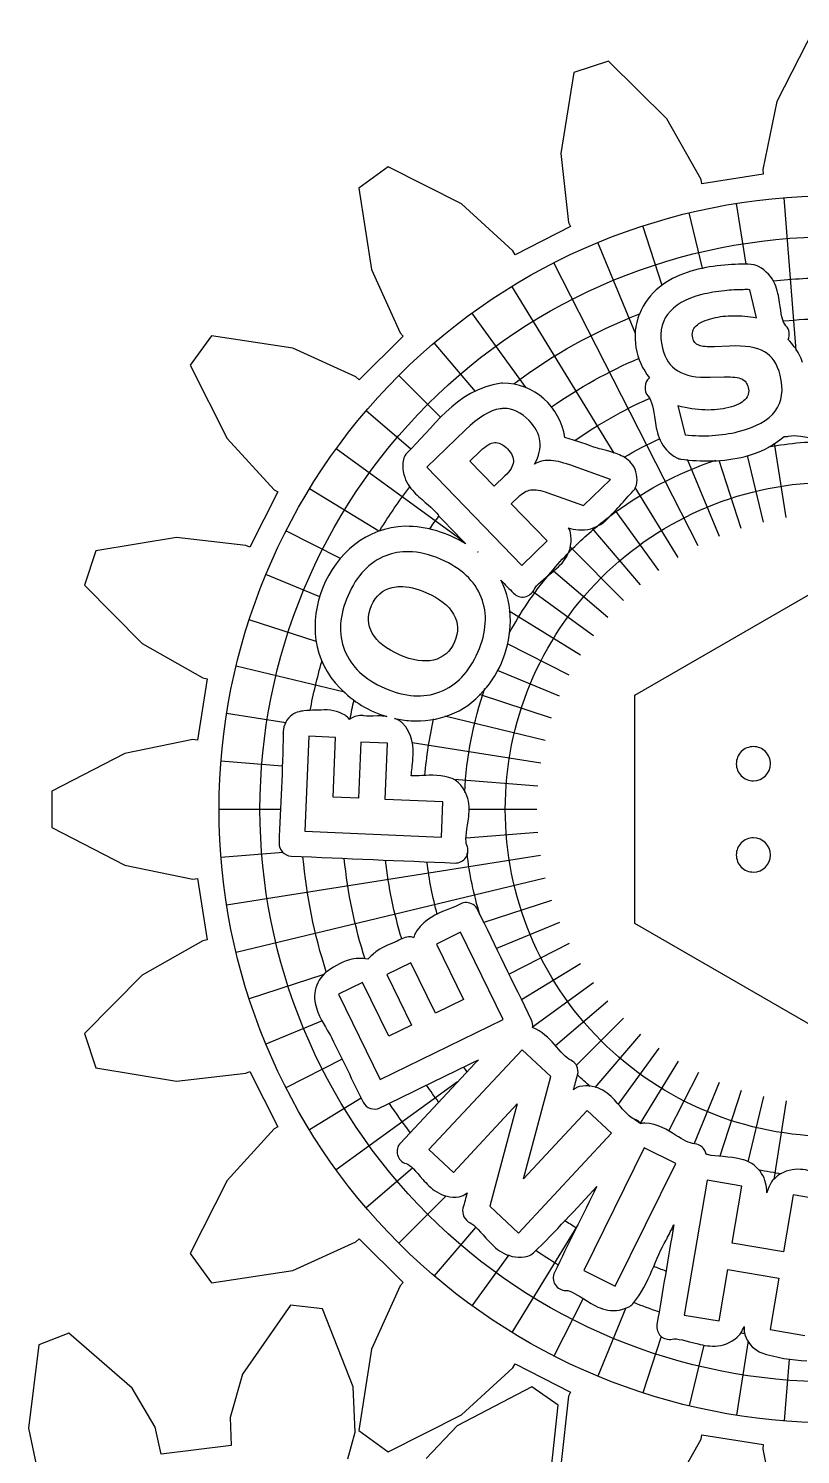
# Model space of a CAD drawing. Extents: x 39 to 360, y -214 to 103.
# Drawn here: x 65.6 to 133.3, y -21.9 to 103.1 of the extents above; entities that cross this region are included whole.
import ezdxf

# ---------------------------------------------------------------- set-up
doc = ezdxf.new("R2010")
doc.units = 0
doc.layers.add('Cogs_-_Cut', color=7, linetype='CONTINUOUS')
doc.layers.add('Cogs_-_Etch', color=7, linetype='CONTINUOUS')

msp = doc.modelspace()

# ---------------------------------------------------------------- linework, layer by layer
at = {"layer": 'Cogs_-_Cut', "color": 7}
for p, q in [((134.521883, 103.130827), (131.225617, 96.731768)), ((116.464622, 100.271122), (113.44286, 99.288856)), ((121.576592, 95.203248), (116.464622, 100.271122)), ((113.44286, 99.288856), (112.285859, 92.184794)), ((131.225617, 96.731768), (129.999161, 90.7588)), ((124.588434, 89.90166), (121.576592, 95.203248)), ((112.285859, 92.184794), (112.965507, 86.125284)), ((97.153346, 90.989208), (94.58303, 89.12169)), ((103.581067, 87.749715), (97.153346, 90.989208)), ((130.042158, 90.368539), (124.668909, 89.517463)), ((129.999161, 90.7588), (130.042158, 90.368539)), ((94.58303, 89.12169), (95.677742, 82.007155)), ((124.668909, 89.517463), (124.588434, 89.90166)), ((108.083945, 83.638201), (103.581067, 87.749715)), ((113.12591, 85.766994), (108.279077, 83.296998)), ((112.965507, 86.125284), (113.12591, 85.766994)), ((108.279077, 83.296998), (108.083945, 83.638201)), ((95.677742, 82.007155), (98.196798, 76.454212)), ((98.196798, 76.454212), (98.460278, 76.163171)), ((81.655378, 76.194037), (79.78841, 73.623721)), ((88.769912, 75.099325), (81.655378, 76.194037)), ((94.322855, 72.580822), (88.769912, 75.099325)), ((98.460278, 76.163171), (94.613897, 72.316789)), ((79.78841, 73.623721), (83.027904, 67.196)), ((94.613897, 72.316789), (94.322855, 72.580822)), ((83.027904, 67.196), (87.138868, 62.693122)), ((87.138868, 62.693122), (87.480069, 62.497993)), ((87.480069, 62.497993), (85.010075, 57.651157)), ((78.592827, 58.491758), (71.488213, 57.334207)), ((84.652335, 57.812111), (78.592827, 58.491758)), ((85.010075, 57.651157), (84.652335, 57.812111)), ((71.488213, 57.334207), (70.506497, 54.312445)), ((70.506497, 54.312445), (75.573819, 49.200475)), ((118.789648, 44.667281), (136.110486, 54.666877)), ((75.573819, 49.200475), (80.875409, 46.188636)), ((81.259604, 46.108708), (80.408529, 40.734912)), ((80.875409, 46.188636), (81.259604, 46.108708)), ((118.789648, 24.666985), (118.789648, 44.667281)), ((80.018269, 40.777906), (74.045298, 39.551452)), ((80.408529, 40.734912), (80.018269, 40.777906)), ((129.182261, 40.16716), (129.182261, 40.16716)), ((74.045298, 39.551452), (67.646242, 36.255184)), ((67.646242, 36.255184), (67.646242, 33.078531)), ((67.646242, 33.078531), (74.045298, 29.782263)), ((129.182261, 32.16682), (129.182261, 32.16682)), ((74.045298, 29.782263), (80.018269, 28.55636)), ((80.018269, 28.55636), (80.408529, 28.598803)), ((80.408529, 28.598803), (81.259604, 23.225557)), ((136.110486, 14.666838), (118.789648, 24.666985)), ((80.875409, 23.145632), (75.573819, 20.13324)), ((81.259604, 23.225557), (80.875409, 23.145632)), ((75.573819, 20.13324), (70.506497, 15.02127)), ((70.506497, 15.02127), (71.488213, 12.000058)), ((71.488213, 12.000058), (78.592827, 10.842507)), ((78.592827, 10.842507), (84.652335, 11.522155)), ((84.652335, 11.522155), (85.010075, 11.683109)), ((85.010075, 11.683109), (87.480069, 6.835722)), ((87.138868, 6.640593), (83.027904, 2.137715)), ((87.480069, 6.835722), (87.138868, 6.640593)), ((83.027904, 2.137715), (79.78841, -4.290006)), ((88.769912, -5.76561), (94.322855, -3.246557)), ((94.322855, -3.246557), (94.613897, -2.982524)), ((94.613897, -2.982524), (98.460278, -6.829456)), ((79.78841, -4.290006), (81.655378, -6.860325)), ((81.655378, -6.860325), (88.769912, -5.76561)), ((98.196798, -7.120497), (95.677742, -12.67344)), ((98.460278, -6.829456), (98.196798, -7.120497)), ((88.570373, -8.793987), (84.377279, -14.850742)), ((88.57037, -8.79399), (88.570373, -8.793987)), ((91.372199, -9.118656), (88.57037, -8.79399)), ((94.067641, -15.974119), (91.372199, -9.118656)), ((66.494753, -12.275464), (65.59627, -19.586781)), ((69.126806, -11.260675), (66.494753, -12.275464)), ((74.699041, -16.078849), (69.126806, -11.260675)), ((95.677742, -12.67344), (94.58303, -19.787977)), ((84.377279, -14.850742), (83.298549, -18.6646)), ((103.581067, -18.415448), (108.083945, -14.303936)), ((108.083945, -14.303936), (108.279077, -13.963283)), ((108.279077, -13.963283), (113.12591, -16.432727)), ((76.696093, -19.501894), (74.699041, -16.078849)), ((94.245131, -19.933499), (94.067641, -15.974119)), ((109.735383, -15.970261), (103.207893, -19.38504)), ((112.06537, -17.560518), (109.735383, -15.970261)), ((112.965507, -16.791019), (112.285859, -22.850528)), ((113.12591, -16.432727), (112.965507, -16.791019)), ((83.298549, -18.6646), (83.38454, -21.097112)), ((97.153346, -21.654942), (103.581067, -18.415448)), ((111.266108, -24.883411), (112.06537, -17.560518)), ((65.59627, -19.586781), (66.413724, -23.465132)), ((77.220298, -21.879286), (76.696093, -19.501894)), ((93.604619, -22.282229), (94.245131, -19.933499)), ((94.58303, -19.787977), (97.153346, -21.654942)), ((103.207893, -19.38504), (100.480478, -22.260178)), ((83.38454, -21.097112), (77.220298, -21.879286)), ((121.576592, -25.869533), (124.588434, -20.567946)), ((124.588434, -20.567946), (124.668909, -20.183198)), ((124.668909, -20.183198), (130.042158, -21.034273)), ((130.042158, -21.034273), (129.999161, -21.424533)), ((129.999161, -21.424533), (131.225617, -27.397503))]:
    msp.add_line(p, q, dxfattribs=at)
for points in [[(129.182261, 40.16716), (128.784295, 40.167268), (128.402597, 40.009224), (128.121193, 39.727819)], [(130.242974, 39.727625), (129.961688, 40.009014), (129.580132, 40.167122), (129.182261, 40.16716)], [(128.121193, 39.727819), (127.839789, 39.446414), (127.681746, 39.064717), (127.681855, 38.666751)], [(130.682119, 38.666751), (130.682228, 39.064622), (130.52426, 39.446236), (130.242974, 39.727625)], [(127.681855, 38.666751), (127.681893, 38.268881), (127.840001, 37.887325), (128.121389, 37.60604)], [(128.121389, 37.60604), (128.402777, 37.324755), (128.784391, 37.166787), (129.182261, 37.166895)], [(129.182261, 37.166895), (130.010576, 37.166973), (130.68204, 37.838435), (130.682119, 38.666751)], [(128.121389, 31.727675), (127.840001, 31.44639), (127.681893, 31.064834), (127.681855, 30.666964)], [(129.182261, 32.16682), (128.784391, 32.166928), (128.402777, 32.00896), (128.121389, 31.727675)], [(130.682119, 30.666964), (130.68204, 31.49528), (130.010576, 32.166742), (129.182261, 32.16682)], [(127.681855, 30.666964), (127.681893, 30.269094), (127.840001, 29.887539), (128.121389, 29.606254)], [(129.182261, 29.167108), (130.010576, 29.167186), (130.68204, 29.838649), (130.682119, 30.666964)], [(128.121389, 29.606254), (128.402777, 29.324969), (128.784391, 29.167001), (129.182261, 29.167108)]]:
    msp.add_open_spline(points, degree=3, dxfattribs=at)
at = {"layer": 'Cogs_-_Etch', "color": 7}
for p, q in [((128.538769, 82.471224), (127.694893, 87.799248)), ((132.943326, 74.906181), (131.889542, 88.295718)), ((124.721183, 82.105749), (123.552131, 86.975202)), ((121.183022, 80.60819), (119.48679, 85.828658)), ((118.831625, 76.381218), (115.523939, 84.366684)), ((124.340795, 57.765812), (111.688008, 82.598297)), ((128.481667, 82.482854), (128.481102, 82.482854)), ((116.96882, 65.902939), (108.002651, 80.534395)), ((128.287089, 80.232821), (128.287089, 80.232792)), ((129.469444, 77.771064), (128.857595, 80.231692)), ((109.261478, 71.621137), (104.490585, 78.187709)), ((104.809284, 71.315702), (101.173463, 75.5727)), ((127.101975, 75.289495), (125.76142, 75.22886)), ((101.756345, 69.020891), (98.07174, 72.705497)), ((125.402027, 72.551607), (126.625725, 72.583026)), ((107.18489, 72.035148), (107.184912, 72.03512)), ((122.569331, 70.04468), (123.198819, 67.514603)), ((99.122044, 66.257904), (95.204537, 69.603773)), ((107.301769, 69.813707), (107.301769, 69.813721)), ((103.925576, 67.944538), (100.538359, 64.660947)), ((103.646467, 58.253314), (92.589528, 66.286651)), ((106.627634, 66.821186), (106.627634, 66.821175)), ((132.057637, 60.253985), (131.023433, 66.783679)), ((104.314185, 65.203358), (105.247392, 66.1079)), ((106.452899, 62.996843), (104.314185, 65.203358)), ((126.198133, 58.5969), (123.405282, 65.339437)), ((128.109348, 59.291158), (126.167165, 65.26858)), ((130.06567, 59.844351), (128.66385, 65.683353)), ((100.538359, 64.660947), (108.875491, 56.059785)), ((107.386106, 63.901385), (106.452899, 62.996843)), ((116.641011, 63.587179), (113.069136, 64.862691)), ((96.319924, 59.050544), (90.242842, 62.774585)), ((114.279053, 61.297431), (116.641011, 63.587179)), ((122.575868, 56.753066), (118.813543, 62.892622)), ((107.938423, 61.46445), (108.566258, 62.072992)), ((111.09358, 58.209522), (107.938423, 61.46445)), ((111.159174, 62.418604), (114.279053, 61.297431)), ((120.890369, 55.615344), (117.05892, 60.888881)), ((92.963599, 56.651322), (88.178939, 59.089228)), ((119.291842, 54.358809), (115.047138, 59.328717)), ((108.875491, 56.059785), (111.09358, 58.209522)), ((117.788473, 52.988764), (113.104239, 57.672998)), ((98.941489, 57.260344), (98.941489, 57.260344)), ((105.000984, 57.232785), (105.000998, 57.232785)), ((105.000998, 57.232785), (105.036826, 57.204675)), ((91.141587, 53.29364), (86.410552, 55.253298)), ((116.401379, 51.49996), (111.651714, 55.556557)), ((98.173094, 54.207715), (98.173094, 54.207715)), ((115.155991, 49.891157), (109.811733, 53.773988)), ((90.842087, 49.375529), (84.948578, 51.290446)), ((114.030943, 48.197217), (107.77137, 52.033089)), ((113.031676, 46.426126), (107.614328, 49.186403)), ((93.320382, 44.939955), (83.802034, 47.225106)), ((112.163744, 44.585975), (106.725587, 46.838535)), ((111.466057, 42.674397), (105.148146, 44.72721)), ((88.172646, 42.259589), (82.977987, 43.082343)), ((110.927094, 40.712955), (102.112691, 42.829105)), ((87.932057, 41.282835), (87.931492, 41.323625)), ((90.196458, 41.071151), (89.845334, 32.742841)), ((92.529203, 40.973037), (90.196458, 41.071151)), ((90.196458, 41.071151), (90.196458, 41.071151)), ((92.308164, 35.730426), (92.529203, 40.973037)), ((94.744534, 40.566789), (94.536728, 35.63672)), ((97.076728, 40.468122), (94.744534, 40.566789)), ((96.86947, 35.538605), (97.076728, 40.468122)), ((110.532601, 38.718118), (99.250904, 40.504966)), ((87.842606, 38.465766), (82.481519, 38.887694)), ((110.28308, 36.699662), (102.92216, 37.278979)), ((94.536728, 35.63672), (92.308164, 35.730426)), ((101.943408, 35.324732), (96.86947, 35.538605)), ((101.81332, 32.238479), (101.943408, 35.324732)), ((87.701588, 34.667024), (82.315688, 34.667024)), ((110.181703, 34.667027), (104.231358, 34.667027)), ((89.845334, 32.742841), (101.81332, 32.238479)), ((110.270973, 32.633432), (103.997596, 32.139707)), ((87.941861, 30.876091), (82.481519, 30.446354)), ((110.516583, 30.61339), (82.977987, 26.251705)), ((110.927679, 28.621229), (83.802034, 22.108942)), ((103.522639, 26.380164), (103.057966, 26.153063)), ((104.022706, 26.491486), (104.02259, 26.491509)), ((111.482601, 26.665028), (105.546127, 24.736149)), ((103.485157, 23.884258), (101.38723, 22.860102)), ((107.22019, 16.235046), (103.485157, 23.884258)), ((103.485157, 23.884258), (103.485157, 23.884258)), ((112.177455, 24.753754), (106.654369, 22.466015)), ((101.38723, 22.860102), (103.766826, 17.986257)), ((113.010936, 22.897355), (107.752267, 20.217932)), ((91.501931, 20.172915), (84.948578, 18.043602)), ((99.136067, 21.216378), (97.038143, 20.191668)), ((97.038143, 20.191668), (99.203315, 15.758245)), ((101.301242, 16.782401), (99.136067, 21.216378)), ((114.022725, 21.131793), (108.852772, 17.963643)), ((94.896672, 19.494382), (92.798745, 18.470223)), ((97.199097, 14.779287), (94.896672, 19.494382)), ((115.161492, 19.446887), (109.808986, 15.558065)), ((92.798745, 18.470223), (96.45606, 10.979207)), ((103.766826, 17.986257), (101.301242, 16.782401)), ((116.41937, 17.849453), (111.831775, 13.931277)), ((117.790736, 16.347551), (113.642877, 12.199694)), ((91.363269, 16.132232), (86.410552, 14.08075)), ((96.45606, 10.979207), (107.22019, 16.235046)), ((99.203315, 15.758245), (97.199097, 14.779287)), ((119.279176, 14.960414), (115.286093, 10.285112)), ((93.109006, 12.756815), (88.178939, 10.24482)), ((108.894784, 13.591416), (100.727425, 4.828747)), ((111.418246, 11.239382), (108.894784, 13.591416)), ((108.894784, 13.591416), (108.894784, 13.591416)), ((120.888557, 13.716212), (117.332402, 8.821587)), ((122.582982, 12.59259), (119.250793, 7.154952)), ((124.354384, 11.594914), (121.737349, 6.458698)), ((103.233914, 10.780999), (92.589528, 3.047397)), ((109.003925, 2.258981), (111.418246, 11.239382)), ((126.194236, 10.727741), (123.973847, 5.367246)), ((128.105329, 10.030511), (126.22889, 4.255421)), ((94.778187, 9.338725), (90.242842, 6.559463)), ((102.86945, 2.832247), (108.471451, 8.842147)), ((108.471451, 8.842147), (106.056577, -0.138255)), ((130.066455, 9.492951), (128.687666, 3.749887)), ((132.060659, 9.099144), (130.970139, 2.213873)), ((114.605373, 8.268883), (109.003925, 2.258981)), ((116.747397, 6.271831), (114.605373, 8.268883)), ((108.580039, -2.490289), (116.747397, 6.271831)), ((100.727425, 4.828747), (102.86945, 2.832247)), ((119.597178, 4.980884), (114.296142, -5.761199)), ((122.367034, 3.61387), (119.597178, 4.980884)), ((119.597178, 4.980884), (119.597178, 4.980884)), ((99.273637, 3.205616), (95.204537, -0.269725)), ((117.065998, -7.128213), (122.367034, 3.61387)), ((125.118151, 2.14047), (123.123853, -9.67042)), ((128.164167, 1.626188), (125.118151, 2.14047)), ((125.118151, 2.14047), (125.118151, 2.14047)), ((127.318603, -3.381603), (128.164167, 1.626188)), ((102.226212, 0.783023), (98.07174, -3.371449)), ((132.657675, 0.867715), (131.812109, -4.140075)), ((135.703138, 0.35343), (132.657675, 0.867715)), ((106.056577, -0.138255), (108.580039, -2.490289)), ((104.806488, -1.984928), (101.173463, -6.238652)), ((113.791548, -1.753714), (108.002651, -11.200347)), ((131.812109, -4.140075), (127.318603, -3.381603)), ((107.724324, -4.402799), (104.490585, -8.853661)), ((114.296142, -5.761199), (117.065998, -7.128213)), ((126.169869, -10.184702), (126.929444, -5.683478)), ((126.929444, -5.683478), (131.423503, -6.442503)), ((131.423503, -6.442503), (130.663377, -10.943725)), ((114.250199, -8.235662), (111.688008, -13.264249)), ((118.007613, -9.036515), (115.523939, -15.032637)), ((123.123853, -9.67042), (126.169869, -10.184702)), ((130.663377, -10.943725), (133.70884, -11.45801)), ((121.096916, -11.539157), (119.48679, -16.49461)), ((124.834196, -12.300965), (123.552131, -17.641155)), ((128.728239, -11.940918), (127.694893, -18.465201)), ((132.317239, -13.527255), (131.889542, -18.96167))]:
    msp.add_line(p, q, dxfattribs=at)
for points in [[(98.071736, 72.705494), (108.160167, 82.793924), (121.843015, 88.461545), (136.11021, 88.461545)], [(100.607635, 70.169596), (110.023503, 79.585464), (122.794161, 84.875244), (136.11021, 84.875244)], [(123.365271, 81.748636), (121.637258, 81.171483), (119.969579, 80.047282), (119.178792, 78.092975)], [(128.481102, 82.482854), (126.939291, 82.441393), (125.092336, 82.325465), (123.365271, 81.748636)], [(129.515195, 82.318592), (129.162401, 82.450311), (128.810583, 82.492438), (128.481667, 82.482854)], [(129.639771, 82.262918), (129.599453, 82.284029), (129.557822, 82.302641), (129.515195, 82.318592)], [(131.053086, 80.756447), (130.793589, 81.33018), (130.318061, 81.908351), (129.639771, 82.262918)], [(130.921673, 80.999195), (132.644455, 81.192122), (134.376658, 81.288811), (136.11021, 81.288811)], [(126.656592, 80.139086), (125.957282, 80.069905), (125.288619, 79.956102), (124.65017, 79.797332)], [(128.287089, 80.232792), (127.723499, 80.225963), (127.180109, 80.194865), (126.656592, 80.139086)], [(128.857595, 80.231692), (128.66528, 80.234853), (128.47495, 80.235078), (128.287089, 80.232821)], [(131.472562, 79.120442), (131.401617, 79.622696), (131.312584, 80.182715), (131.053086, 80.756447)], [(124.65017, 79.797332), (123.248691, 79.448819), (122.251284, 78.869758), (121.658724, 78.061005)], [(132.040864, 77.064408), (131.720692, 77.40772), (131.614449, 78.115925), (131.472562, 79.120442)], [(108.167554, 71.987278), (111.547013, 74.51756), (115.254493, 76.577099), (119.188329, 78.10942)], [(119.177664, 78.090153), (118.403855, 76.16135), (118.870321, 74.043738), (120.058507, 72.497524)], [(119.178792, 78.092975), (119.17851, 78.092128), (119.177946, 78.090999), (119.177664, 78.090153)], [(121.658724, 78.061005), (121.066168, 77.252252), (120.91392, 76.26952), (121.201767, 75.112003)], [(124.150216, 77.052281), (124.44375, 77.334717), (124.948645, 77.564824), (125.664956, 77.742955)], [(125.664956, 77.742955), (126.204785, 77.877199), (126.796419, 77.947283), (127.439869, 77.952967)], [(127.439869, 77.952967), (128.083318, 77.95864), (128.76, 77.897784), (129.469444, 77.771064)], [(131.861741, 77.492423), (133.05475, 77.610775), (134.252183, 77.679224), (135.450907, 77.69759)], [(123.864686, 76.005524), (123.761424, 76.420774), (123.856671, 76.769841), (124.150216, 77.052281)], [(132.237096, 75.863309), (132.414591, 76.254949), (132.333774, 76.749623), (132.040864, 77.064408)], [(121.201767, 75.112003), (121.43153, 74.188067), (121.881522, 73.519852), (122.551692, 73.107785)], [(124.389444, 75.358947), (124.117179, 75.478638), (123.942145, 75.694086), (123.864686, 76.005524)], [(125.76142, 75.22886), (125.123132, 75.202416), (124.665619, 75.245737), (124.389444, 75.358947)], [(130.1524, 74.791195), (129.475721, 75.18511), (128.45899, 75.35137), (127.101975, 75.289495)], [(133.211646, 74.545905), (132.958084, 75.027522), (132.618666, 75.463087), (132.237096, 75.863309)], [(111.47252, 69.952272), (113.882244, 71.634847), (116.457991, 73.066147), (119.159426, 74.223762)], [(131.531541, 72.736815), (131.288872, 73.71266), (130.829081, 74.397283), (130.1524, 74.791195)], [(133.493315, 73.833734), (133.401322, 74.072561), (133.330315, 74.320499), (133.211646, 74.545905)], [(82.315685, 34.667021), (82.315685, 48.934216), (87.983306, 62.617064), (98.071736, 72.705494)], [(122.551692, 73.107785), (123.227053, 72.697007), (124.17736, 72.511621), (125.402027, 72.551607)], [(126.625725, 72.583026), (127.37038, 72.602867), (127.884295, 72.543591), (128.166924, 72.404433)], [(131.099388, 69.586619), (131.706228, 70.404437), (131.850367, 71.454722), (131.531541, 72.736815)], [(107.058686, 72.02575), (103.042839, 71.489892), (100.92136, 67.878342), (98.819118, 65.941437)], [(107.184912, 72.03512), (107.142703, 72.034556), (107.100534, 72.03131), (107.058686, 72.02575)], [(112.633653, 67.280364), (112.268539, 69.92175), (109.924825, 72.081766), (107.18489, 72.035148)], [(120.058507, 72.497524), (119.593905, 72.119863), (119.538902, 71.337986), (119.946059, 70.899001)], [(128.166924, 72.404433), (128.454751, 72.266565), (128.643775, 72.015923), (128.734123, 71.652576)], [(128.734123, 71.652576), (128.834806, 71.247706), (128.7383, 70.892671), (128.444735, 70.588178)], [(85.901987, 34.667022), (85.901987, 47.98307), (91.191767, 60.753728), (100.607635, 70.169596)], [(113.524439, 67.010983), (115.574313, 68.442409), (117.755624, 69.675722), (120.038935, 70.694277)], [(119.946059, 70.899001), (120.297245, 70.520987), (120.40778, 69.769626), (120.559009, 68.725557)], [(124.941211, 69.684186), (124.200514, 69.714943), (123.409696, 69.834775), (122.569331, 70.04468)], [(128.444735, 70.588178), (128.151173, 70.283689), (127.677172, 70.050223), (127.023151, 69.887584)], [(106.967184, 69.786148), (106.072469, 69.656351), (105.058557, 69.042743), (103.925576, 67.944538)], [(107.301769, 69.813721), (107.191042, 69.812028), (107.079502, 69.802855), (106.967184, 69.786148)], [(109.509938, 68.75372), (108.812855, 69.472875), (108.076865, 69.82604), (107.301769, 69.813707)], [(127.023151, 69.887584), (126.379509, 69.727522), (125.68581, 69.659904), (124.941211, 69.684186)], [(127.851628, 67.786902), (129.414016, 68.175432), (130.496448, 68.775287), (131.099388, 69.586619)], [(110.451965, 66.951798), (110.374828, 67.584693), (110.060904, 68.185313), (109.509938, 68.75372)], [(120.559009, 68.725557), (120.634625, 68.203522), (120.729522, 67.624167), (120.99888, 67.03443)], [(125.580069, 67.445148), (126.357182, 67.489587), (127.114554, 67.60361), (127.851628, 67.786902)], [(132.254145, 67.387219), (132.843278, 67.535149), (133.725635, 67.329657), (134.813988, 67.122083)], [(105.247392, 66.1079), (105.712105, 66.558355), (106.12632, 66.796026), (106.48983, 66.820622)], [(106.48983, 66.820622), (106.535751, 66.824178), (106.581521, 66.824206), (106.627634, 66.821186)], [(106.627634, 66.821175), (106.950423, 66.800008), (107.278198, 66.618246), (107.610453, 66.27547)], [(107.610453, 66.27547), (107.993894, 65.879887), (108.167379, 65.496872), (108.13135, 65.126738)], [(109.995561, 64.944823), (110.381082, 65.653723), (110.53294, 66.322623), (110.451965, 66.951798)], [(115.514303, 66.322903), (114.662577, 66.60344), (113.67146, 66.995286), (112.633653, 67.280364)], [(117.447969, 65.743024), (116.658319, 66.098364), (115.843312, 66.221836), (115.514303, 66.322903)], [(117.855125, 65.536225), (118.859293, 66.130059), (119.891839, 66.674541), (120.949079, 67.167729)], [(120.99888, 67.03443), (121.268239, 66.44469), (121.756263, 65.854434), (122.453535, 65.489374)], [(123.198819, 67.514603), (124.009497, 67.424078), (124.802954, 67.400712), (125.580069, 67.445148)], [(128.465092, 65.611192), (129.700263, 65.926262), (130.886776, 66.505461), (131.890894, 67.359646)], [(130.519049, 66.455779), (132.365065, 66.780466), (134.235856, 66.943735), (136.11021, 66.943735)], [(131.890894, 67.359646), (132.012385, 67.348555), (132.135716, 67.357953), (132.254145, 67.387219)], [(98.482878, 65.331792), (98.351269, 64.614606), (98.491909, 63.906827), (98.778881, 63.360648)], [(98.819118, 65.941437), (98.645387, 65.781485), (98.525477, 65.564067), (98.482878, 65.331792)], [(108.13135, 65.126738), (108.09916, 64.760332), (107.850819, 64.35184), (107.386106, 63.901385)], [(111.265561, 65.259566), (110.789189, 65.274552), (110.365977, 65.169788), (109.995561, 64.944823)], [(113.069136, 64.862691), (112.343105, 65.119886), (111.742053, 65.252155), (111.265561, 65.259566)], [(116.435705, 60.254129), (119.288659, 62.447829), (122.488402, 64.148952), (125.902531, 65.287105)], [(118.602212, 64.851709), (118.273209, 65.313625), (117.844313, 65.564671), (117.447969, 65.743024)], [(122.453535, 65.489374), (122.567974, 65.429373), (122.693074, 65.389797), (122.821198, 65.373067)], [(122.821198, 65.373067), (124.568845, 65.14563), (126.568462, 65.127393), (128.465092, 65.611192)], [(118.925224, 63.103255), (119.061823, 63.710211), (118.931207, 64.389794), (118.602212, 64.851709)], [(96.416972, 59.121955), (97.228068, 60.438452), (98.104157, 61.713782), (99.041991, 62.943216)], [(98.778881, 63.360648), (99.065845, 62.814469), (99.460242, 62.413253), (99.839969, 62.070805)], [(108.566258, 62.072992), (108.927273, 62.42293), (109.291611, 62.623912), (109.659318, 62.674918)], [(109.659318, 62.674918), (110.030867, 62.72965), (110.530993, 62.644001), (111.159174, 62.418604)], [(115.823025, 54.954206), (121.203521, 60.334702), (128.501039, 63.357433), (136.11021, 63.357433)], [(116.111822, 59.88085), (117.077326, 60.78261), (117.882808, 61.784905), (118.647964, 62.585663)], [(118.647964, 62.585663), (118.784822, 62.728938), (118.881779, 62.909942), (118.925224, 63.103255)], [(99.839969, 62.070805), (100.599426, 61.385902), (101.312334, 60.854946), (101.531649, 60.481651)], [(100.773473, 59.230811), (101.041171, 59.615913), (101.315147, 59.996613), (101.59529, 60.372758)], [(101.531649, 60.481651), (101.575873, 60.406422), (101.629106, 60.336495), (101.689848, 60.273842)], [(101.689848, 60.273842), (102.443176, 59.496673), (103.196517, 58.719427), (103.94983, 57.942201)], [(115.688209, 59.661584), (115.934442, 59.86277), (116.183635, 60.060307), (116.435705, 60.254129)], [(98.635004, 59.4845), (91.881734, 59.358471), (88.04976, 50.048087), (92.933235, 45.301733)], [(98.64714, 59.4845), (98.643104, 59.484523), (98.63904, 59.484523), (98.635004, 59.4845)], [(103.94983, 57.942201), (102.368178, 58.918453), (100.537868, 59.498928), (98.64714, 59.4845)], [(112.80508, 56.837039), (113.133485, 57.404661), (113.295159, 58.170341), (113.138568, 58.938824)], [(112.841549, 57.035653), (113.737019, 57.967153), (114.687616, 58.844042), (115.688209, 59.661584)], [(113.050374, 59.199549), (113.018866, 59.264367), (112.970903, 59.300068), (112.936822, 59.361054)], [(112.936822, 59.361054), (113.21866, 59.273517), (113.517152, 59.201166), (113.844124, 59.173641)], [(113.138568, 58.938824), (113.120252, 59.028968), (113.090539, 59.116793), (113.050374, 59.199549)], [(113.844124, 59.173641), (114.535373, 59.115453), (115.343948, 59.298623), (116.019769, 59.80368)], [(116.019769, 59.80368), (116.05183, 59.827697), (116.082575, 59.853472), (116.111822, 59.88085)], [(96.947191, 56.90922), (95.501025, 56.349534), (94.393125, 55.187227), (93.623364, 53.422232)], [(98.941489, 57.260344), (98.244951, 57.271181), (97.579891, 57.154084), (96.947191, 56.90922)], [(101.786312, 56.584554), (100.785227, 57.021155), (99.83704, 57.246422), (98.941489, 57.260344)], [(105.309128, 53.262381), (104.735359, 54.703021), (103.561109, 55.810517), (101.786312, 56.584554)], [(105.01422, 57.220113), (105.00914, 57.223895), (105.006092, 57.229031), (105.000984, 57.232785)], [(105.036826, 57.204675), (105.029714, 57.210405), (105.02136, 57.214412), (105.01422, 57.220113)], [(111.214199, 55.209048), (111.733372, 55.838262), (112.276211, 56.447568), (112.841549, 57.035653)], [(111.623828, 55.533415), (112.036445, 55.873577), (112.476684, 56.269419), (112.80508, 56.837039)], [(107.760406, 50.0967), (108.745785, 51.907191), (109.902332, 53.619126), (111.214199, 55.209048)], [(109.941518, 53.944261), (110.105526, 54.325475), (110.798593, 54.853093), (111.623828, 55.533415)], [(95.675537, 52.527059), (96.054003, 53.394848), (96.665215, 53.927435), (97.509982, 54.125033)], [(97.509982, 54.125033), (97.721174, 54.174433), (97.942386, 54.202204), (98.173094, 54.207715)], [(98.173094, 54.207715), (98.865222, 54.224254), (99.645216, 54.043233), (100.513004, 53.664768)], [(107.867845, 51.179917), (107.874929, 52.411673), (107.58836, 53.64631), (107.028347, 54.766123)], [(107.028347, 54.766123), (107.400604, 54.382092), (107.772818, 53.998098), (108.145109, 53.614083)], [(107.419798, 34.667021), (107.419798, 42.276192), (110.442529, 49.57371), (115.823025, 54.954206)], [(109.131783, 53.298788), (109.485379, 53.363778), (109.79932, 53.614061), (109.941518, 53.944261)], [(93.623364, 53.422232), (92.855737, 51.662141), (92.757935, 50.058972), (93.329565, 48.61343)], [(95.755466, 50.102816), (95.325517, 50.856355), (95.299211, 51.664173), (95.675537, 52.527059)], [(100.513004, 53.664768), (101.665154, 53.162285), (102.456034, 52.53425), (102.885985, 51.780714)], [(105.014779, 48.45413), (105.784543, 50.219122), (105.882897, 51.821744), (105.309128, 53.262381)], [(108.145109, 53.614083), (108.395426, 53.356028), (108.77819, 53.233797), (109.131783, 53.298788)], [(102.885985, 51.780714), (103.315937, 51.027175), (103.341622, 50.216537), (102.963156, 49.348752)], [(98.136162, 48.215455), (96.979111, 48.720074), (96.185414, 49.349277), (95.755466, 50.102816)], [(105.479429, 45.037175), (107.010335, 46.686713), (107.854922, 48.934912), (107.867845, 51.179917)], [(102.963156, 49.348752), (102.58683, 48.485866), (101.976236, 47.955542), (101.131466, 47.757944)], [(90.299901, 43.328249), (90.573832, 44.777082), (90.916342, 46.212105), (91.326276, 47.628477)], [(93.329565, 48.61343), (93.903337, 47.172793), (95.079845, 46.064679), (96.859547, 45.2885)], [(101.131466, 47.757944), (100.286701, 47.560346), (99.288312, 47.712969), (98.136162, 48.215455)], [(101.690952, 44.966591), (103.139254, 45.53118), (104.247154, 46.694037), (105.014779, 48.45413)], [(92.933235, 45.301733), (94.041304, 44.111376), (95.484651, 43.260705), (97.043096, 42.805277)], [(96.859547, 45.2885), (98.634344, 44.514463), (100.24478, 44.406902), (101.690952, 44.966591)], [(99.119509, 42.439847), (101.438905, 42.296148), (103.86121, 43.070789), (105.479429, 45.037175)], [(103.867052, 36.138449), (104.009545, 39.260875), (104.604834, 42.346047), (105.634274, 45.297336)], [(93.810946, 42.593997), (93.91334, 43.140385), (94.026311, 43.684738), (94.149796, 44.226749)], [(88.538945, 42.811356), (88.125292, 42.445461), (87.915699, 41.827837), (87.932057, 41.282835)], [(89.759336, 43.308), (89.403688, 43.267012), (88.952601, 43.177252), (88.538945, 42.811356)], [(91.114222, 43.352097), (91.096696, 43.348033), (90.470632, 43.389979), (89.759336, 43.308)], [(91.260295, 43.375803), (91.211146, 43.371203), (91.162307, 43.363273), (91.114222, 43.352097)], [(93.367592, 42.912781), (92.721808, 43.295717), (91.986518, 43.443418), (91.260295, 43.375803)], [(93.766121, 42.555045), (93.630417, 42.672413), (93.516252, 42.824629), (93.367592, 42.912781)], [(94.831067, 42.887426), (94.37543, 42.89499), (94.04146, 42.744086), (93.766121, 42.555045)], [(95.012417, 42.869223), (94.952611, 42.880314), (94.891885, 42.886382), (94.831067, 42.887426)], [(96.221234, 42.853785), (95.683347, 42.847887), (95.267927, 42.822035), (95.012417, 42.869223)], [(97.043096, 42.805277), (96.746365, 42.849411), (96.465935, 42.856464), (96.221234, 42.853785)], [(98.152678, 42.42717), (97.999855, 42.516203), (97.846114, 42.584797), (97.693514, 42.641041)], [(97.693514, 42.641041), (98.163453, 42.538803), (98.640378, 42.469531), (99.119509, 42.439847)], [(100.369748, 37.629319), (100.508155, 39.299219), (100.763426, 40.957366), (101.133684, 42.591573)], [(87.931492, 41.323625), (87.908661, 38.158875), (87.676603, 34.944223), (87.572652, 31.697753)], [(98.377022, 42.254089), (98.310124, 42.321136), (98.234508, 42.379474), (98.152678, 42.42717)], [(99.316845, 39.114366), (99.398384, 40.07522), (99.304483, 41.324838), (98.377022, 42.254089)], [(99.167465, 37.620022), (99.219108, 38.08353), (99.264047, 38.492239), (99.316845, 39.114366)], [(100.144219, 37.627727), (99.775817, 37.611753), (99.452278, 37.606673), (99.167465, 37.620022)], [(102.838558, 37.32952), (101.853692, 37.726019), (100.912205, 37.661018), (100.144219, 37.627727)], [(103.103691, 37.176832), (103.023004, 37.23975), (102.933475, 37.29131), (102.838558, 37.32952)], [(104.19069, 35.372153), (104.078066, 36.006504), (103.71759, 36.697743), (103.103691, 37.176832)], [(104.153208, 33.651811), (104.231259, 34.164508), (104.303314, 34.737805), (104.19069, 35.372153)], [(98.071736, -3.371452), (87.983306, 6.716978), (82.315685, 20.399826), (82.315685, 34.667021)], [(100.607635, -0.835553), (91.191767, 8.580315), (85.901987, 21.350973), (85.901987, 34.667022)], [(115.823025, 14.379836), (110.442529, 19.760332), (107.419798, 27.057851), (107.419798, 34.667021)], [(104.047925, 31.524121), (103.888337, 31.863169), (103.997102, 32.626416), (104.153208, 33.651811)], [(87.572652, 31.697753), (87.554308, 31.126823), (88.053096, 30.58957), (88.623817, 30.565556)], [(103.9691, 30.44925), (104.176988, 30.762073), (104.207841, 31.184263), (104.047925, 31.524121)], [(88.623817, 30.565556), (93.418536, 30.363818), (98.213302, 30.161242), (103.008331, 29.959772)], [(91.719166, 20.41772), (90.666514, 23.697092), (89.980494, 27.083012), (89.673664, 30.513495)], [(95.131018, 21.522803), (94.209492, 24.395809), (93.592653, 27.35776), (93.290678, 30.359791)], [(98.332584, 23.304817), (97.654762, 25.558473), (97.179965, 27.868262), (96.913872, 30.206553)], [(101.452104, 25.449023), (101.049535, 26.962615), (100.746552, 28.500953), (100.545098, 30.054155)], [(103.008331, 29.959772), (103.383599, 29.943967), (103.761213, 30.136426), (103.9691, 30.44925)], [(105.190987, 25.404843), (104.659352, 27.179558), (104.281503, 28.996751), (104.061624, 30.836289)], [(104.02259, 26.491509), (103.850293, 26.494331), (103.67746, 26.455822), (103.522639, 26.380164)], [(104.991191, 25.875226), (104.814613, 26.237089), (104.425298, 26.484815), (104.022706, 26.491486)], [(103.057966, 26.153063), (102.427693, 25.909017), (101.455322, 25.590602), (100.594033, 24.967399)], [(109.716209, 16.197541), (108.141366, 19.424001), (106.565395, 22.649155), (104.991191, 25.875226)], [(100.594033, 24.967399), (100.155985, 24.650438), (99.728141, 24.235475), (99.462937, 23.654953)], [(97.942688, 23.104842), (97.422106, 22.915279), (96.779986, 22.658638), (96.174388, 22.25101)], [(99.078189, 23.485732), (98.678173, 23.491095), (98.289796, 23.328094), (97.942688, 23.104842)], [(99.406716, 23.420135), (99.29631, 23.441415), (99.197708, 23.484129), (99.078189, 23.485732)], [(99.462937, 23.654953), (99.430484, 23.583915), (99.432545, 23.495328), (99.406716, 23.420135)], [(93.763372, 21.480411), (92.911699, 21.228443), (92.216475, 20.763724), (91.710095, 20.397273)], [(95.370165, 21.523405), (94.809206, 21.649338), (94.233822, 21.619592), (93.763372, 21.480411)], [(96.174388, 22.25101), (95.89409, 22.062339), (95.614716, 21.811706), (95.370165, 21.523405)], [(91.595993, 20.302463), (91.080421, 19.810671), (90.768026, 19.163364), (90.705782, 18.542983)], [(91.710095, 20.397273), (91.669983, 20.368289), (91.631832, 20.33659), (91.595993, 20.302463)], [(90.705782, 18.542983), (90.643538, 17.922605), (90.790691, 17.366099), (90.982492, 16.884377)], [(90.982492, 16.884377), (91.366092, 15.920935), (91.955795, 15.128009), (92.183591, 14.655261)], [(109.811569, 15.539941), (109.848182, 15.761962), (109.814391, 15.995063), (109.716209, 16.197541)], [(111.702238, 14.076463), (111.248893, 14.593991), (110.647322, 15.209837), (109.811569, 15.539941)], [(92.183591, 14.655261), (92.184437, 14.653568), (92.185002, 14.651959), (92.185848, 14.650294)], [(92.185848, 14.650294), (93.107338, 12.762959), (94.028915, 10.875538), (94.950193, 8.988211)], [(113.1591, 12.689606), (112.742483, 12.877394), (112.292099, 13.403089), (111.702238, 14.076463)], [(136.11021, 5.976609), (128.501039, 5.976609), (121.203521, 8.99934), (115.823025, 14.379836)], [(96.418629, 8.483296), (99.300326, 9.890078), (102.181812, 11.297032), (105.063338, 12.703952)], [(104.940419, 12.578275), (104.87662, 12.5338), (104.817565, 12.48252), (104.76458, 12.425587)], [(105.063338, 12.703952), (105.025382, 12.670943), (104.976162, 12.603156), (104.940419, 12.578275)], [(113.768192, 11.403621), (113.902177, 11.90193), (113.62953, 12.47757), (113.1591, 12.689606)], [(104.76458, 12.425587), (102.583829, 10.085872), (100.402983, 7.746134), (98.222206, 5.406413)], [(104.053733, 11.675046), (103.960739, 11.804703), (103.868533, 11.934924), (103.777119, 12.0657)], [(113.414864, 10.08842), (113.532697, 10.526824), (113.650389, 10.965195), (113.768192, 11.403621)], [(114.879289, 10.355823), (114.491469, 10.694507), (114.111808, 11.042422), (113.740633, 11.399269)], [(101.564415, 9.002791), (101.205256, 9.486241), (100.856286, 9.977178), (100.517734, 10.475277)], [(113.598418, 10.228431), (113.528498, 10.186213), (113.481366, 10.132569), (113.414864, 10.08842)], [(113.940172, 10.362927), (113.819793, 10.337668), (113.703727, 10.291985), (113.598418, 10.228431)], [(115.98518, 10.034953), (115.437607, 10.352727), (114.688442, 10.519992), (113.940172, 10.362927)], [(117.246914, 8.918192), (116.914905, 9.300284), (116.532753, 9.71718), (115.98518, 10.034953)], [(94.950193, 8.988211), (95.202392, 8.471541), (95.902018, 8.230981), (96.418629, 8.483296)], [(99.08295, 6.336948), (98.448012, 7.166812), (97.841152, 8.017787), (97.263399, 8.888431)], [(118.744565, 7.499915), (118.408775, 7.593613), (117.910929, 8.154004), (117.246914, 8.918192)], [(119.33932, 7.089431), (119.123573, 7.220634), (118.909372, 7.354364), (118.696763, 7.490593)], [(119.31838, 7.111859), (119.175239, 7.298129), (118.970741, 7.436426), (118.744565, 7.499915)], [(119.451775, 7.155957), (119.403619, 7.149578), (119.365638, 7.120899), (119.31838, 7.111859)], [(119.647456, 7.164226), (119.582156, 7.167302), (119.516581, 7.164508), (119.451775, 7.155957)], [(122.352819, 6.110854), (121.670453, 6.540218), (120.810726, 7.109048), (119.647456, 7.164226)], [(98.222206, 5.406413), (97.968302, 5.133874), (97.868427, 4.726579), (97.966993, 4.367372)], [(124.029066, 5.352382), (123.54803, 5.389931), (123.035187, 5.681492), (122.352819, 6.110854)], [(125.028968, 4.421932), (124.955529, 4.907783), (124.518939, 5.314047), (124.029066, 5.352382)], [(97.966993, 4.367372), (98.065556, 4.008166), (98.359206, 3.709275), (98.716646, 3.604489)], [(125.157955, 4.394923), (125.115551, 4.406494), (125.072456, 4.415525), (125.028968, 4.421932)], [(128.28555, 3.948992), (126.9947, 4.290631), (125.945671, 4.176613), (125.157955, 4.394923)], [(128.344529, 3.931353), (128.325028, 3.937788), (128.305371, 3.943658), (128.28555, 3.948992)], [(129.905021, 2.752302), (129.57083, 3.282107), (129.012425, 3.71361), (128.344529, 3.931353)], [(98.716646, 3.604489), (99.088964, 3.4953), (99.554947, 2.961753), (100.195005, 2.219286)], [(131.680901, 2.695666), (130.991873, 2.791124), (130.306111, 2.908832), (129.624689, 3.048604)], [(130.373001, 1.093146), (130.358975, 1.638253), (130.239211, 2.222498), (129.905021, 2.752302)], [(132.826455, 3.099568), (132.172058, 3.051387), (131.439418, 2.745134), (130.901062, 2.165811)], [(134.557824, 2.8642), (134.051136, 3.006074), (133.480852, 3.147749), (132.826455, 3.099568)], [(100.195005, 2.219286), (100.515036, 1.848054), (100.883816, 1.440708), (101.406576, 1.118509)], [(109.897497, -4.218358), (111.810157, -2.337883), (113.633919, -0.372925), (115.442723, 1.593105)], [(115.442723, 1.593105), (114.204716, -0.915579), (112.96709, -3.423979), (111.728634, -5.932085)], [(115.239896, 1.190484), (115.205171, 1.212132), (115.170481, 1.233834), (115.135824, 1.25559)], [(130.779241, 2.007611), (130.575564, 1.687602), (130.456785, 1.365829), (130.366934, 1.047395)], [(130.901062, 2.165811), (130.855765, 2.116921), (130.814939, 2.063897), (130.779241, 2.007611)], [(101.406576, 1.118509), (101.929336, 0.79631), (102.638964, 0.598619), (103.375519, 0.699034)], [(103.375519, 0.699034), (103.498015, 0.7156), (103.61766, 0.753051), (103.727744, 0.809278)], [(104.069498, 1.045196), (103.949339, 0.598103), (103.829014, 0.151297), (103.709004, -0.295909)], [(103.727744, 0.809278), (103.860047, 0.877006), (103.949147, 0.969888), (104.069498, 1.045196)], [(103.995714, 0.86951), (103.973751, 0.89038), (103.951808, 0.911271), (103.929886, 0.932183)], [(130.366934, 1.047395), (130.366683, 1.063425), (130.373397, 1.077082), (130.373001, 1.093146)], [(136.11021, -15.541201), (122.794161, -15.541201), (110.023503, -10.251421), (100.607635, -0.835553)], [(103.709004, -0.295909), (103.574232, -0.797972), (103.852904, -1.377862), (104.32912, -1.586306)], [(104.32912, -1.586306), (104.713066, -1.754307), (105.266095, -2.432433), (105.977806, -3.203569)], [(113.645075, -2.039687), (113.29746, -1.826941), (112.952885, -1.609267), (112.611453, -1.386732)], [(122.202826, -1.750567), (121.708791, -4.676828), (121.214532, -7.603453), (120.720609, -10.529773)], [(121.579953, -3.012298), (121.787587, -2.591638), (121.995249, -2.171231), (122.202826, -1.750567)], [(122.115445, -2.216514), (122.077063, -2.201951), (122.038704, -2.187328), (122.000368, -2.172645)], [(136.11021, -19.127503), (121.843015, -19.127503), (108.160167, -13.459882), (98.071736, -3.371452)], [(105.977806, -3.203569), (106.333663, -3.589138), (106.749212, -3.995727), (107.323873, -4.282849)], [(118.596227, -8.687059), (120.126816, -6.839189), (120.591126, -4.611025), (121.52759, -3.106555)], [(121.52759, -3.106555), (121.546583, -3.076019), (121.564056, -3.044551), (121.579953, -3.012298)], [(107.323873, -4.282849), (107.898534, -4.56997), (108.651147, -4.685608), (109.393135, -4.501131)], [(109.393135, -4.501131), (109.582373, -4.453915), (109.758491, -4.355174), (109.897497, -4.218358)], [(112.051747, -5.267982), (111.388628, -4.868491), (110.735562, -4.452545), (110.093156, -4.020532)], [(111.728634, -5.932085), (111.562453, -6.268686), (111.585392, -6.691443), (111.787062, -7.008057)], [(121.507134, -5.815253), (121.149439, -5.686223), (120.793469, -5.552458), (120.439318, -5.413993)], [(111.787062, -7.008057), (111.988735, -7.324671), (112.362062, -7.524027), (112.737358, -7.515727)], [(112.737358, -7.515727), (113.116405, -7.507288), (113.761672, -7.909229), (114.628577, -8.463265)], [(114.628577, -8.463265), (115.062031, -8.740286), (115.552364, -9.037032), (116.17143, -9.194729)], [(118.249511, -8.964873), (118.382347, -8.8971), (118.501126, -8.801926), (118.596227, -8.687059)], [(120.901982, -9.404795), (120.155241, -9.147111), (119.41517, -8.870489), (118.682485, -8.575198)], [(116.17143, -9.194729), (116.790495, -9.352426), (117.560965, -9.315878), (118.249511, -8.964873)], [(120.720609, -10.529773), (120.660894, -10.884422), (120.788842, -11.265058), (121.050787, -11.511486)], [(128.073822, -11.265094), (128.200012, -11.072602), (128.28745, -10.878255), (128.36321, -10.685215)], [(128.36321, -10.685215), (128.358722, -10.933235), (128.381356, -11.194019), (128.464081, -11.467941)], [(121.050787, -11.511486), (121.312731, -11.757913), (121.700894, -11.862815), (122.051242, -11.781583)], [(122.051242, -11.781583), (122.45248, -11.688597), (123.289407, -11.934415), (124.327212, -12.196648)], [(124.327212, -12.196648), (124.846114, -12.327762), (125.426222, -12.44802), (126.078423, -12.376344)], [(126.078423, -12.376344), (126.730616, -12.304668), (127.443464, -11.981168), (127.969642, -11.39904)], [(127.969642, -11.39904), (128.007753, -11.357166), (128.042619, -11.312341), (128.073822, -11.265094)], [(128.429343, -11.317977), (128.317118, -11.299232), (128.204962, -11.280077), (128.092877, -11.260511)], [(128.464081, -11.467941), (128.637106, -12.040841), (129.096756, -12.578119), (129.685573, -12.893384)], [(129.685573, -12.893384), (129.73433, -12.919376), (129.785048, -12.941706), (129.837157, -12.960081)], [(129.837157, -12.960081), (131.168219, -13.431782), (132.567234, -13.614812), (133.861581, -13.697054)]]:
    msp.add_open_spline(points, degree=3, dxfattribs=at)

doc.saveas('drawing.dxf')
